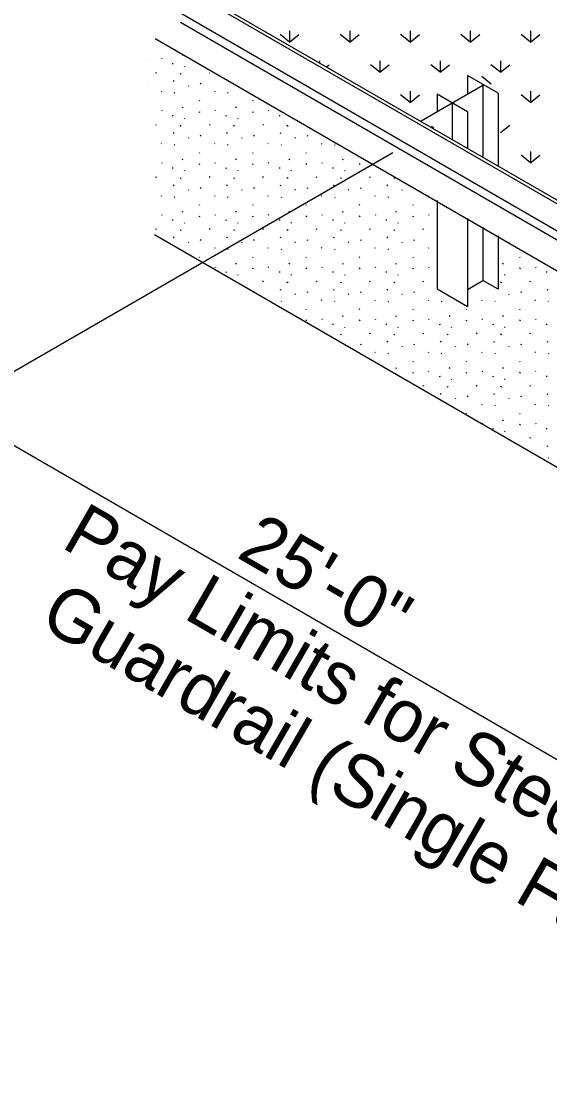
# Model space of a CAD drawing. Extents: x 1007 to 1035.5, y 1000.5 to 1021.5.
# Drawn here: x 1013.174 to 1014.578, y 1014.598 to 1017.398 of the extents above; entities that cross this region are included whole.
import ezdxf

# ---------------------------------------------------------------- set-up
doc = ezdxf.new("R2010")
doc.units = 0
doc.layers.add('Level 1', color=7, linetype='Continuous')

msp = doc.modelspace()

# ---------------------------------------------------------------- linework, layer by layer
at = {"layer": 'Level 1'}
for p, q in [((1020.6113, 1013.4498), (1013.6733, 1017.456)), ((1020.5953, 1013.4498), (1013.6682, 1017.4489)), ((1020.6113, 1013.3655), (1013.5974, 1017.4183)), ((1020.6083, 1013.3446), (1013.5974, 1017.3941)), ((1013.6448, 1017.3855), (1013.6448, 1017.3855)), ((1013.8866, 1017.372), (1013.8866, 1017.342)), ((1014.0466, 1017.372), (1014.0466, 1017.342)), ((1014.2066, 1017.372), (1014.2066, 1017.342)), ((1014.3666, 1017.372), (1014.3666, 1017.342)), ((1014.5266, 1017.372), (1014.5266, 1017.342)), ((1020.5953, 1013.2696), (1013.5302, 1017.3502)), ((1013.8866, 1017.342), (1013.8616, 1017.362)), ((1013.8866, 1017.342), (1013.9116, 1017.362)), ((1014.0466, 1017.342), (1014.0216, 1017.362)), ((1014.0466, 1017.342), (1014.0716, 1017.362)), ((1014.2066, 1017.342), (1014.1816, 1017.362)), ((1014.2066, 1017.342), (1014.2316, 1017.362)), ((1014.3666, 1017.342), (1014.3416, 1017.362)), ((1014.3666, 1017.342), (1014.3916, 1017.362)), ((1014.5266, 1017.342), (1014.5016, 1017.362)), ((1014.5266, 1017.342), (1014.5516, 1017.362)), ((1013.5069, 1017.2963), (1013.507, 1017.2965)), ((1013.5468, 1017.2996), (1013.548, 1017.2978)), ((1013.5762, 1017.2864), (1013.5764, 1017.2838)), ((1013.6026, 1017.306), (1013.6031, 1017.3071)), ((1013.9666, 1017.292), (1013.9666, 1017.2888)), ((1014.1266, 1017.292), (1014.1266, 1017.262)), ((1014.2866, 1017.292), (1014.2866, 1017.262)), ((1014.4466, 1017.292), (1014.4466, 1017.262)), ((1013.5328, 1017.2595), (1013.5339, 1017.2622)), ((1013.5963, 1017.2595), (1013.5976, 1017.2578)), ((1013.5976, 1017.2588), (1013.5988, 1017.257)), ((1013.6069, 1017.2785), (1013.6081, 1017.2768)), ((1013.6745, 1017.2595), (1013.6748, 1017.2601)), ((1013.9861, 1017.2776), (1013.9916, 1017.282)), ((1014.1266, 1017.262), (1014.1016, 1017.282)), ((1014.1266, 1017.262), (1014.1516, 1017.282)), ((1014.2866, 1017.262), (1014.2616, 1017.282)), ((1014.2866, 1017.262), (1014.3116, 1017.282)), ((1014.4466, 1017.262), (1014.4216, 1017.282)), ((1014.4466, 1017.262), (1014.4716, 1017.282)), ((1013.5098, 1017.2331), (1013.5099, 1017.2334)), ((1013.5789, 1017.2376), (1013.5801, 1017.2403)), ((1013.6174, 1017.2273), (1013.6186, 1017.2255)), ((1013.6505, 1017.2308), (1013.6518, 1017.2334)), ((1014.2363, 1017.1331), (1014.4, 1017.2275)), ((1014.4406, 1017.2063), (1014.3595, 1017.2531)), ((1014.3595, 1017.2531), (1014.3595, 1017.2042)), ((1014.4223, 1017.2308), (1014.3973, 1017.2508)), ((1014.4, 1017.2275), (1014.4, 1017.0385)), ((1013.5458, 1017.2118), (1013.5469, 1017.21)), ((1013.5808, 1017.2086), (1013.5819, 1017.2068)), ((1013.6875, 1017.2118), (1013.6888, 1017.21)), ((1013.7225, 1017.2086), (1013.7237, 1017.2068)), ((1014.2066, 1017.182), (1014.1816, 1017.202)), ((1014.2066, 1017.212), (1014.2066, 1017.182)), ((1014.2066, 1017.182), (1014.2316, 1017.202)), ((1014.3595, 1017.1573), (1014.2784, 1017.2042)), ((1014.2784, 1017.2042), (1014.2784, 1017.1573)), ((1014.4406, 1017.2063), (1014.4406, 1017.0151)), ((1014.5266, 1017.182), (1014.5016, 1017.202)), ((1014.5266, 1017.212), (1014.5266, 1017.182)), ((1014.5266, 1017.182), (1014.5516, 1017.202)), ((1013.6466, 1017.1876), (1013.6478, 1017.1858)), ((1013.7884, 1017.1876), (1013.7896, 1017.1858)), ((1014.3189, 1017.1808), (1014.3189, 1017.0853)), ((1013.5468, 1017.1613), (1013.548, 1017.1595)), ((1013.5762, 1017.1481), (1013.5764, 1017.1454)), ((1013.6026, 1017.1677), (1013.6038, 1017.1703)), ((1013.6476, 1017.1556), (1013.6488, 1017.1583)), ((1013.6887, 1017.1613), (1013.6898, 1017.1595)), ((1013.7179, 1017.1481), (1013.7183, 1017.1454)), ((1013.7443, 1017.1677), (1013.7456, 1017.1703)), ((1013.7893, 1017.1556), (1013.7906, 1017.1583)), ((1013.8304, 1017.1613), (1013.8316, 1017.1595)), ((1013.8598, 1017.1481), (1013.86, 1017.1454)), ((1014.3593, 1017.1574), (1014.3593, 1017.062)), ((1013.5328, 1017.1213), (1013.5339, 1017.1239)), ((1013.5963, 1017.1213), (1013.5976, 1017.1194)), ((1013.5976, 1017.1206), (1013.5988, 1017.1188)), ((1013.6069, 1017.1403), (1013.6081, 1017.1385)), ((1013.6745, 1017.1213), (1013.6757, 1017.1239)), ((1013.7382, 1017.1213), (1013.7393, 1017.1194)), ((1013.7393, 1017.1206), (1013.7405, 1017.1188)), ((1013.7487, 1017.1403), (1013.7498, 1017.1385)), ((1013.8163, 1017.1213), (1013.8175, 1017.1239)), ((1013.8799, 1017.1213), (1013.8812, 1017.1194)), ((1013.8812, 1017.1206), (1013.8823, 1017.1188)), ((1013.8916, 1017.1386), (1013.8917, 1017.1385)), ((1014.2696, 1017.1136), (1014.2633, 1017.1186)), ((1014.4466, 1017.102), (1014.4716, 1017.122)), ((1013.5789, 1017.0993), (1013.5801, 1017.1019)), ((1013.6174, 1017.089), (1013.6186, 1017.0873)), ((1013.6505, 1017.0925), (1013.6518, 1017.0952)), ((1013.7207, 1017.0993), (1013.7218, 1017.1019)), ((1013.7592, 1017.089), (1013.7603, 1017.0873)), ((1013.7923, 1017.0925), (1013.7935, 1017.0952)), ((1013.8625, 1017.0993), (1013.8637, 1017.1019)), ((1013.901, 1017.089), (1013.9022, 1017.0873)), ((1013.9341, 1017.0925), (1013.9353, 1017.0952)), ((1013.5458, 1017.0735), (1013.5469, 1017.0718)), ((1013.5808, 1017.0703), (1013.5819, 1017.0686)), ((1013.6875, 1017.0735), (1013.6888, 1017.0718)), ((1013.7225, 1017.0703), (1013.7237, 1017.0686)), ((1013.8293, 1017.0735), (1013.8305, 1017.0718)), ((1013.8643, 1017.0703), (1013.8655, 1017.0686)), ((1013.9711, 1017.0735), (1013.9723, 1017.0718)), ((1014.0061, 1017.0703), (1014.0073, 1017.0686)), ((1012.8212, 1016.2762), (1014.1608, 1017.0496)), ((1013.6026, 1017.0294), (1013.6038, 1017.0321)), ((1013.6466, 1017.0493), (1013.6478, 1017.0475)), ((1013.7443, 1017.0294), (1013.7456, 1017.0321)), ((1013.7884, 1017.0493), (1013.7896, 1017.0475)), ((1013.8862, 1017.0294), (1013.8873, 1017.0321)), ((1013.9302, 1017.0493), (1013.9313, 1017.0475)), ((1014.0279, 1017.0294), (1014.0292, 1017.0321)), ((1014.5266, 1017.022), (1014.5016, 1017.042)), ((1014.5266, 1017.052), (1014.5266, 1017.022)), ((1014.5266, 1017.022), (1014.5516, 1017.042)), ((1013.5468, 1017.023), (1013.548, 1017.0213)), ((1013.5762, 1017.0098), (1013.5764, 1017.0072)), ((1013.6476, 1017.0173), (1013.6488, 1017.0199)), ((1013.6887, 1017.023), (1013.6898, 1017.0213)), ((1013.7179, 1017.0098), (1013.7183, 1017.0072)), ((1013.7893, 1017.0173), (1013.7906, 1017.0199)), ((1013.8304, 1017.023), (1013.8316, 1017.0213)), ((1013.8598, 1017.0098), (1013.86, 1017.0072)), ((1013.9312, 1017.0173), (1013.9323, 1017.0199)), ((1013.9723, 1017.023), (1013.9734, 1017.0213)), ((1014.0015, 1017.0098), (1014.0018, 1017.0072)), ((1014.0729, 1017.0173), (1014.0742, 1017.0199)), ((1013.5328, 1016.9829), (1013.5339, 1016.9856)), ((1013.5963, 1016.9829), (1013.5976, 1016.9812)), ((1013.5976, 1016.9823), (1013.5988, 1016.9805)), ((1013.6069, 1017.002), (1013.6081, 1017.0003)), ((1013.6745, 1016.9829), (1013.6757, 1016.9856)), ((1013.7382, 1016.9829), (1013.7393, 1016.9812)), ((1013.7393, 1016.9823), (1013.7405, 1016.9805)), ((1013.7487, 1017.002), (1013.7498, 1017.0003)), ((1013.8163, 1016.9829), (1013.8175, 1016.9856)), ((1013.8799, 1016.9829), (1013.8812, 1016.9812)), ((1013.8812, 1016.9823), (1013.8823, 1016.9805)), ((1013.8905, 1017.002), (1013.8917, 1017.0003)), ((1013.9581, 1016.9829), (1013.9593, 1016.9856)), ((1014.0218, 1016.9829), (1014.0229, 1016.9812)), ((1014.0229, 1016.9823), (1014.0241, 1016.9805)), ((1014.0323, 1017.002), (1014.0334, 1017.0003)), ((1014.0999, 1016.9829), (1014.1011, 1016.9856)), ((1014.1635, 1016.9829), (1014.1648, 1016.9812)), ((1014.1648, 1016.9823), (1014.1659, 1016.9805)), ((1013.5789, 1016.961), (1013.5801, 1016.9637)), ((1013.6174, 1016.9508), (1013.6186, 1016.949)), ((1013.6505, 1016.9542), (1013.6518, 1016.9568)), ((1013.7207, 1016.961), (1013.7218, 1016.9637)), ((1013.7592, 1016.9508), (1013.7603, 1016.949)), ((1013.7923, 1016.9542), (1013.7935, 1016.9568)), ((1013.8625, 1016.961), (1013.8637, 1016.9637)), ((1013.901, 1016.9508), (1013.9022, 1016.949)), ((1013.9341, 1016.9542), (1013.9353, 1016.9568)), ((1014.0043, 1016.961), (1014.0054, 1016.9637)), ((1014.0428, 1016.9508), (1014.0439, 1016.949)), ((1014.0759, 1016.9542), (1014.0771, 1016.9568)), ((1014.1461, 1016.961), (1014.1473, 1016.9637)), ((1014.1846, 1016.9508), (1014.1858, 1016.949)), ((1014.2177, 1016.9542), (1014.2183, 1016.9556)), ((1013.5458, 1016.9353), (1013.5469, 1016.9335)), ((1013.5808, 1016.9321), (1013.5819, 1016.9303)), ((1013.6875, 1016.9353), (1013.6888, 1016.9335)), ((1013.7225, 1016.9321), (1013.7237, 1016.9303)), ((1013.8293, 1016.9353), (1013.8305, 1016.9335)), ((1013.8643, 1016.9321), (1013.8655, 1016.9303)), ((1013.9711, 1016.9353), (1013.9723, 1016.9335)), ((1014.0061, 1016.9321), (1014.0073, 1016.9303)), ((1014.1129, 1016.9353), (1014.1141, 1016.9335)), ((1014.1479, 1016.9321), (1014.1491, 1016.9303)), ((1014.2547, 1016.9353), (1014.2559, 1016.9335)), ((1014.2784, 1016.9219), (1014.2784, 1016.6866)), ((1013.6026, 1016.8912), (1013.6038, 1016.8938)), ((1013.6466, 1016.911), (1013.6478, 1016.9093)), ((1013.7443, 1016.8912), (1013.7456, 1016.8938)), ((1013.7884, 1016.911), (1013.7896, 1016.9093)), ((1013.8862, 1016.8912), (1013.8873, 1016.8938)), ((1013.9302, 1016.911), (1013.9313, 1016.9093)), ((1014.0279, 1016.8912), (1014.0292, 1016.8938)), ((1014.072, 1016.911), (1014.0732, 1016.9093)), ((1014.1698, 1016.8912), (1014.1709, 1016.8938)), ((1014.2138, 1016.911), (1014.2149, 1016.9093)), ((1013.5468, 1016.8848), (1013.548, 1016.883)), ((1013.5762, 1016.8716), (1013.5764, 1016.8689)), ((1013.6069, 1016.8638), (1013.6081, 1016.8619)), ((1013.6476, 1016.879), (1013.6488, 1016.8817)), ((1013.6887, 1016.8848), (1013.6898, 1016.883)), ((1013.7179, 1016.8716), (1013.7183, 1016.8689)), ((1013.7487, 1016.8638), (1013.7498, 1016.8619)), ((1013.7893, 1016.879), (1013.7906, 1016.8817)), ((1013.8304, 1016.8848), (1013.8316, 1016.883)), ((1013.8598, 1016.8716), (1013.86, 1016.8689)), ((1013.8905, 1016.8638), (1013.8917, 1016.8619)), ((1013.9312, 1016.879), (1013.9323, 1016.8817)), ((1013.9723, 1016.8848), (1013.9734, 1016.883)), ((1014.0015, 1016.8716), (1014.0018, 1016.8689)), ((1014.0323, 1016.8638), (1014.0334, 1016.8619)), ((1014.0729, 1016.879), (1014.0742, 1016.8817)), ((1014.114, 1016.8848), (1014.1152, 1016.883)), ((1014.1433, 1016.8716), (1014.1436, 1016.8689)), ((1014.1741, 1016.8638), (1014.1753, 1016.8619)), ((1014.2148, 1016.879), (1014.2159, 1016.8817)), ((1014.2558, 1016.8848), (1014.257, 1016.883)), ((1014.3593, 1016.8752), (1014.3593, 1016.6398)), ((1013.5328, 1016.8447), (1013.5339, 1016.8473)), ((1013.5963, 1016.8447), (1013.5976, 1016.8429)), ((1013.5976, 1016.844), (1013.5988, 1016.8423)), ((1013.6745, 1016.8447), (1013.6757, 1016.8473)), ((1013.7382, 1016.8447), (1013.7393, 1016.8429)), ((1013.7393, 1016.844), (1013.7405, 1016.8423)), ((1013.8163, 1016.8447), (1013.8175, 1016.8473)), ((1013.8799, 1016.8447), (1013.8812, 1016.8429)), ((1013.8812, 1016.844), (1013.8823, 1016.8423)), ((1013.9581, 1016.8447), (1013.9593, 1016.8473)), ((1014.0218, 1016.8447), (1014.0229, 1016.8429)), ((1014.0229, 1016.844), (1014.0241, 1016.8423)), ((1014.0999, 1016.8447), (1014.1011, 1016.8473)), ((1014.1635, 1016.8447), (1014.1648, 1016.8429)), ((1014.1648, 1016.844), (1014.1659, 1016.8423)), ((1014.2417, 1016.8447), (1014.2428, 1016.8473)), ((1014.4, 1016.8517), (1014.4, 1016.7098)), ((1016.7074, 1014.9947), (1013.528, 1016.8308)), ((1013.5789, 1016.8228), (1013.5801, 1016.8254)), ((1013.6174, 1016.8125), (1013.6186, 1016.8107)), ((1013.6505, 1016.8159), (1013.6518, 1016.8186)), ((1013.7207, 1016.8228), (1013.7218, 1016.8254)), ((1013.7592, 1016.8125), (1013.7603, 1016.8107)), ((1013.7923, 1016.8159), (1013.7935, 1016.8186)), ((1013.8625, 1016.8228), (1013.8637, 1016.8254)), ((1013.901, 1016.8125), (1013.9022, 1016.8107)), ((1013.9341, 1016.8159), (1013.9353, 1016.8186)), ((1014.0043, 1016.8228), (1014.0054, 1016.8254)), ((1014.0428, 1016.8125), (1014.0439, 1016.8107)), ((1014.0759, 1016.8159), (1014.0771, 1016.8186)), ((1014.1461, 1016.8228), (1014.1473, 1016.8254)), ((1014.1846, 1016.8125), (1014.1858, 1016.8107)), ((1014.2177, 1016.8159), (1014.2189, 1016.8186)), ((1014.4406, 1016.8283), (1014.4406, 1016.6865)), ((1014.4683, 1016.8123), (1014.4693, 1016.8107)), ((1013.6875, 1016.797), (1013.6888, 1016.7952)), ((1013.7225, 1016.7938), (1013.7237, 1016.792)), ((1013.8293, 1016.797), (1013.8305, 1016.7952)), ((1013.8643, 1016.7938), (1013.8655, 1016.792)), ((1013.9711, 1016.797), (1013.9723, 1016.7952)), ((1014.0061, 1016.7938), (1014.0073, 1016.792)), ((1014.1129, 1016.797), (1014.1141, 1016.7952)), ((1014.1479, 1016.7938), (1014.1491, 1016.792)), ((1014.2547, 1016.797), (1014.2559, 1016.7952)), ((1013.6466, 1016.7728), (1013.6478, 1016.771)), ((1013.7443, 1016.7528), (1013.7456, 1016.7555)), ((1013.7884, 1016.7728), (1013.7896, 1016.771)), ((1013.8862, 1016.7528), (1013.8873, 1016.7555)), ((1013.9302, 1016.7728), (1013.9313, 1016.771)), ((1014.0279, 1016.7528), (1014.0292, 1016.7555)), ((1014.072, 1016.7728), (1014.0732, 1016.771)), ((1014.1698, 1016.7528), (1014.1709, 1016.7555)), ((1014.2138, 1016.7728), (1014.2149, 1016.771)), ((1014.4533, 1016.7528), (1014.4545, 1016.7555)), ((1014.4973, 1016.7728), (1014.4985, 1016.771)), ((1013.6887, 1016.7465), (1013.6898, 1016.7447)), ((1013.7179, 1016.7333), (1013.7183, 1016.7307)), ((1013.7487, 1016.7254), (1013.7498, 1016.7237)), ((1013.7893, 1016.7408), (1013.7906, 1016.7434)), ((1013.8304, 1016.7465), (1013.8316, 1016.7447)), ((1013.8598, 1016.7333), (1013.86, 1016.7307)), ((1013.8905, 1016.7254), (1013.8917, 1016.7237)), ((1013.9312, 1016.7408), (1013.9323, 1016.7434)), ((1013.9723, 1016.7465), (1013.9734, 1016.7447)), ((1014.0015, 1016.7333), (1014.0018, 1016.7307)), ((1014.0323, 1016.7254), (1014.0334, 1016.7237)), ((1014.0729, 1016.7408), (1014.0742, 1016.7434)), ((1014.114, 1016.7465), (1014.1152, 1016.7447)), ((1014.1433, 1016.7333), (1014.1436, 1016.7307)), ((1014.1741, 1016.7254), (1014.1753, 1016.7237)), ((1014.2148, 1016.7408), (1014.2159, 1016.7434)), ((1014.2558, 1016.7465), (1014.257, 1016.7447)), ((1014.4577, 1016.7254), (1014.4588, 1016.7237)), ((1014.4983, 1016.7408), (1014.4995, 1016.7434)), ((1014.5394, 1016.7465), (1014.5406, 1016.7447)), ((1014.5687, 1016.7333), (1014.569, 1016.7307)), ((1013.8163, 1016.7064), (1013.8175, 1016.7091)), ((1013.8799, 1016.7064), (1013.8812, 1016.7047)), ((1013.8812, 1016.7058), (1013.8823, 1016.7039)), ((1013.9581, 1016.7064), (1013.9593, 1016.7091)), ((1014.0218, 1016.7064), (1014.0229, 1016.7047)), ((1014.0229, 1016.7058), (1014.0241, 1016.7039)), ((1014.0999, 1016.7064), (1014.1011, 1016.7091)), ((1014.1635, 1016.7064), (1014.1648, 1016.7047)), ((1014.1648, 1016.7058), (1014.1659, 1016.7039)), ((1014.2417, 1016.7064), (1014.2428, 1016.7091)), ((1014.3593, 1016.6864), (1014.4001, 1016.7099)), ((1014.4406, 1016.6865), (1014.4, 1016.7099)), ((1014.4471, 1016.7064), (1014.4483, 1016.7047)), ((1014.4483, 1016.7058), (1014.4495, 1016.7039)), ((1014.5253, 1016.7064), (1014.5264, 1016.7091)), ((1013.7925, 1016.678), (1013.7935, 1016.6803)), ((1013.8625, 1016.6845), (1013.8637, 1016.6871)), ((1013.901, 1016.6742), (1013.9022, 1016.6724)), ((1013.9341, 1016.6777), (1013.9353, 1016.6803)), ((1014.0043, 1016.6845), (1014.0054, 1016.6871)), ((1014.0428, 1016.6742), (1014.0439, 1016.6724)), ((1014.0759, 1016.6777), (1014.0771, 1016.6803)), ((1014.1461, 1016.6845), (1014.1473, 1016.6871)), ((1014.1846, 1016.6742), (1014.1858, 1016.6724)), ((1014.2177, 1016.6777), (1014.2189, 1016.6803)), ((1014.3593, 1016.6398), (1014.2784, 1016.6866)), ((1014.4682, 1016.6742), (1014.4693, 1016.6724)), ((1014.5013, 1016.6777), (1014.5025, 1016.6803)), ((1014.5714, 1016.6845), (1014.5726, 1016.6871)), ((1013.8293, 1016.6587), (1013.8305, 1016.6569)), ((1013.8643, 1016.6555), (1013.8655, 1016.6538)), ((1013.9711, 1016.6587), (1013.9723, 1016.6569)), ((1014.0061, 1016.6555), (1014.0073, 1016.6538)), ((1014.1129, 1016.6587), (1014.1141, 1016.6569)), ((1014.1479, 1016.6555), (1014.1491, 1016.6538)), ((1014.2547, 1016.6587), (1014.2559, 1016.6569)), ((1014.2897, 1016.6555), (1014.2908, 1016.6538)), ((1014.3965, 1016.6587), (1014.3977, 1016.6569)), ((1014.4315, 1016.6555), (1014.4327, 1016.6538)), ((1014.5383, 1016.6587), (1014.5395, 1016.6569)), ((1014.5733, 1016.6555), (1014.5744, 1016.6538)), ((1013.9302, 1016.6345), (1013.9313, 1016.6327)), ((1014.0279, 1016.6146), (1014.0292, 1016.6173)), ((1014.072, 1016.6345), (1014.0732, 1016.6327)), ((1014.1698, 1016.6146), (1014.1709, 1016.6173)), ((1014.2138, 1016.6345), (1014.2149, 1016.6327)), ((1014.3115, 1016.6146), (1014.3128, 1016.6173)), ((1014.3556, 1016.6345), (1014.3568, 1016.6327)), ((1014.4533, 1016.6146), (1014.4545, 1016.6173)), ((1014.4973, 1016.6345), (1014.4985, 1016.6327)), ((1013.9312, 1016.6025), (1013.9323, 1016.6052)), ((1013.9723, 1016.6082), (1013.9734, 1016.6064)), ((1014.0015, 1016.595), (1014.0018, 1016.5923)), ((1014.0323, 1016.5872), (1014.0334, 1016.5854)), ((1014.0729, 1016.6025), (1014.0742, 1016.6052)), ((1014.114, 1016.6082), (1014.1152, 1016.6064)), ((1014.1433, 1016.595), (1014.1436, 1016.5923)), ((1014.1741, 1016.5872), (1014.1753, 1016.5854)), ((1014.2148, 1016.6025), (1014.2159, 1016.6052)), ((1014.2558, 1016.6082), (1014.257, 1016.6064)), ((1014.2851, 1016.595), (1014.2854, 1016.5923)), ((1014.3158, 1016.5872), (1014.317, 1016.5854)), ((1014.3565, 1016.6025), (1014.3578, 1016.6052)), ((1014.3976, 1016.6082), (1014.3988, 1016.6064)), ((1014.4269, 1016.595), (1014.4272, 1016.5923)), ((1014.4577, 1016.5872), (1014.4588, 1016.5854)), ((1014.4983, 1016.6025), (1014.4995, 1016.6052)), ((1014.5394, 1016.6082), (1014.5406, 1016.6064)), ((1014.5687, 1016.595), (1014.569, 1016.5923)), ((1014.0218, 1016.5682), (1014.0229, 1016.5663)), ((1014.0229, 1016.5674), (1014.0241, 1016.5657)), ((1014.0999, 1016.5682), (1014.1011, 1016.5708)), ((1014.1635, 1016.5682), (1014.1648, 1016.5663)), ((1014.1648, 1016.5674), (1014.1659, 1016.5657)), ((1014.2417, 1016.5682), (1014.2428, 1016.5708)), ((1014.3053, 1016.5682), (1014.3065, 1016.5663)), ((1014.3065, 1016.5674), (1014.3077, 1016.5657)), ((1014.3835, 1016.5682), (1014.3847, 1016.5708)), ((1014.4471, 1016.5682), (1014.4483, 1016.5663)), ((1014.4483, 1016.5674), (1014.4495, 1016.5657)), ((1014.5253, 1016.5682), (1014.5264, 1016.5708)), ((1014.0428, 1016.5359), (1014.0439, 1016.5342)), ((1014.0759, 1016.5394), (1014.0771, 1016.5421)), ((1014.1461, 1016.5462), (1014.1473, 1016.5488)), ((1014.1846, 1016.5359), (1014.1858, 1016.5342)), ((1014.2177, 1016.5394), (1014.2189, 1016.5421)), ((1014.2878, 1016.5462), (1014.289, 1016.5488)), ((1014.3263, 1016.5359), (1014.3275, 1016.5342)), ((1014.3595, 1016.5394), (1014.3607, 1016.5421)), ((1014.4297, 1016.5462), (1014.4308, 1016.5488)), ((1014.4682, 1016.5359), (1014.4693, 1016.5342)), ((1014.5013, 1016.5394), (1014.5025, 1016.5421)), ((1014.5714, 1016.5462), (1014.5726, 1016.5488)), ((1014.1129, 1016.5204), (1014.1141, 1016.5187)), ((1014.1479, 1016.5173), (1014.1491, 1016.5154)), ((1014.2547, 1016.5204), (1014.2559, 1016.5187)), ((1014.2897, 1016.5173), (1014.2908, 1016.5154)), ((1014.3965, 1016.5204), (1014.3977, 1016.5187)), ((1014.4315, 1016.5173), (1014.4327, 1016.5154)), ((1014.5383, 1016.5204), (1014.5395, 1016.5187)), ((1014.5733, 1016.5173), (1014.5744, 1016.5154)), ((1014.1698, 1016.4763), (1014.1709, 1016.479)), ((1014.2138, 1016.4963), (1014.2149, 1016.4944)), ((1014.3115, 1016.4763), (1014.3128, 1016.479)), ((1014.3556, 1016.4963), (1014.3568, 1016.4944)), ((1014.4533, 1016.4763), (1014.4545, 1016.479)), ((1014.4973, 1016.4963), (1014.4985, 1016.4944)), ((1014.2148, 1016.4642), (1014.2159, 1016.4668)), ((1014.2558, 1016.4699), (1014.257, 1016.4682)), ((1014.2851, 1016.4568), (1014.2854, 1016.4541)), ((1014.3158, 1016.4489), (1014.317, 1016.4472)), ((1014.3565, 1016.4642), (1014.3578, 1016.4668)), ((1014.3976, 1016.4699), (1014.3988, 1016.4682)), ((1014.4269, 1016.4568), (1014.4272, 1016.4541)), ((1014.4577, 1016.4489), (1014.4588, 1016.4472)), ((1014.4983, 1016.4642), (1014.4995, 1016.4668)), ((1014.5394, 1016.4699), (1014.5406, 1016.4682)), ((1014.5687, 1016.4568), (1014.569, 1016.4541)), ((1014.2417, 1016.4298), (1014.2428, 1016.4325)), ((1014.3053, 1016.4298), (1014.3065, 1016.4281)), ((1014.3065, 1016.4292), (1014.3077, 1016.4274)), ((1014.3835, 1016.4298), (1014.3847, 1016.4325)), ((1014.4471, 1016.4298), (1014.4483, 1016.4281)), ((1014.4483, 1016.4292), (1014.4495, 1016.4274)), ((1014.5253, 1016.4298), (1014.5264, 1016.4325)), ((1014.2878, 1016.4079), (1014.289, 1016.4106)), ((1014.3263, 1016.3977), (1014.3275, 1016.3958)), ((1014.3595, 1016.4011), (1014.3607, 1016.4038)), ((1014.4297, 1016.4079), (1014.4308, 1016.4106)), ((1014.4682, 1016.3977), (1014.4693, 1016.3958)), ((1014.5013, 1016.4011), (1014.5025, 1016.4038)), ((1014.5714, 1016.4079), (1014.5726, 1016.4106)), ((1016.2119, 1014.5055), (1012.9842, 1016.3703)), ((1014.3965, 1016.3822), (1014.3977, 1016.3804)), ((1014.4315, 1016.379), (1014.4327, 1016.3772)), ((1014.5383, 1016.3822), (1014.5395, 1016.3804)), ((1014.5733, 1016.379), (1014.5744, 1016.3772)), ((1014.3556, 1016.3579), (1014.3568, 1016.3562)), ((1014.3976, 1016.3317), (1014.3988, 1016.3299)), ((1014.4533, 1016.3381), (1014.4545, 1016.3408)), ((1014.4973, 1016.3579), (1014.4985, 1016.3562)), ((1014.5394, 1016.3317), (1014.5406, 1016.3299)), ((1014.4269, 1016.3185), (1014.4272, 1016.3158)), ((1014.4577, 1016.3107), (1014.4588, 1016.3088)), ((1014.4983, 1016.3259), (1014.4995, 1016.3286)), ((1014.5687, 1016.3185), (1014.569, 1016.3158)), ((1014.5253, 1016.2916), (1014.5264, 1016.2943)), ((1014.5714, 1016.2697), (1014.5726, 1016.2723)), ((1014.5733, 1016.2407), (1014.5744, 1016.2389))]:
    msp.add_line(p, q, dxfattribs=at)

# ---------------------------------------------------------------- texts
for s, p in [('Pay Limits for Steel "W" Beam', (1013.2774, 1016.0039)), ('        25\'-0"', (1013.3824, 1016.1858)), (' Guardrail (Single Face "A")', (1013.1724, 1015.8221))]:
    msp.add_text(s, height=0.14, rotation=330, dxfattribs=at).set_placement(p)

doc.saveas('drawing.dxf')
